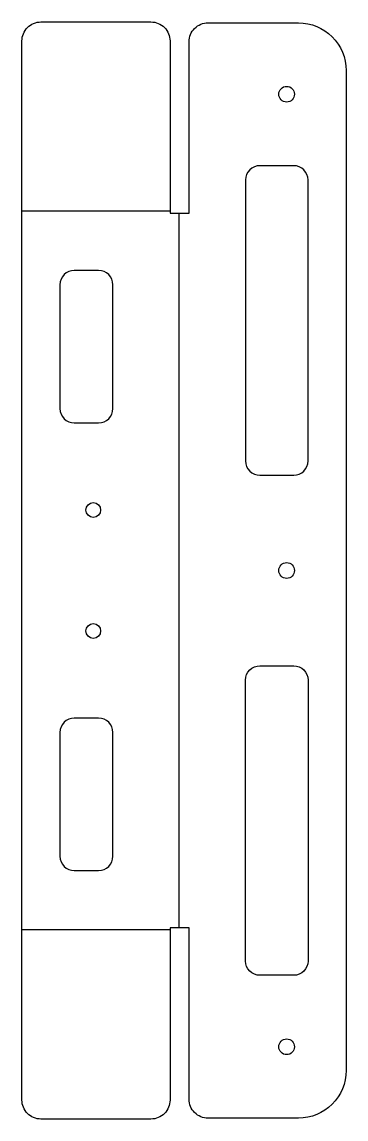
# Model space of a CAD drawing. Extents: x -31 to 37, y -115 to 115.
import ezdxf

# ---------------------------------------------------------------- set-up
doc = ezdxf.new("R2010")
doc.units = 0

msp = doc.modelspace()

# ---------------------------------------------------------------- linework, layer by layer
at = {"layer": '1'}
for points in [[(37, 105), (37, -105, -0.414214), (27, -115), (8, -115, -0.414214), (4, -111), (4, -75), (-0.01, -75), (-0.01, -111.18, -0.414214), (-4.01, -115.18), (-27.14, -115.18, -0.414214), (-31.14, -111.18), (-31.14, 111.18, -0.414214), (-27.14, 115.18), (-4.01, 115.18, -0.414214), (-0.01, 111.18), (-0.01, 75), (4, 75), (4, 111, -0.414214), (8, 115), (27, 115, -0.414214)], [(29, 82, 0.414214), (26, 85), (18.87, 85, 0.414214), (15.87, 82), (15.87, 23, 0.414214), (18.87, 20), (26, 20, 0.414214), (29, 23)], [(-12.01, 60, 0.414214), (-15.01, 63), (-20.14, 63, 0.414214), (-23.14, 60), (-23.14, 34, 0.414214), (-20.14, 31), (-15.01, 31, 0.414214), (-12.01, 34)], [(29, -23), (29, -82, -0.414214), (26, -85), (18.87, -85, -0.414214), (15.87, -82), (15.87, -23, -0.414214), (18.87, -20), (26, -20, -0.414214)], [(-12.01, -34, 0.414214), (-15.01, -31), (-20.14, -31, 0.414214), (-23.14, -34), (-23.14, -60, 0.414214), (-20.14, -63), (-15.01, -63, 0.414214), (-12.01, -60)]]:
    msp.add_lwpolyline(points, format="xyb", close=True, dxfattribs=at)
for centre, radius in [((24.5, 100), 1.65), ((-16.14, 12.7), 1.55), ((24.5, 0), 1.65), ((-16.14, -12.7), 1.55), ((24.5, -100), 1.65)]:
    msp.add_circle(centre, radius, dxfattribs=at)
at = {"layer": '2'}
for p, q in [((-0.01, 75.43), (-31.14, 75.43)), ((1.93, -75), (1.93, 75)), ((-0.01, -75.43), (-31.14, -75.43))]:
    msp.add_line(p, q, dxfattribs=at)

doc.saveas('drawing.dxf')
